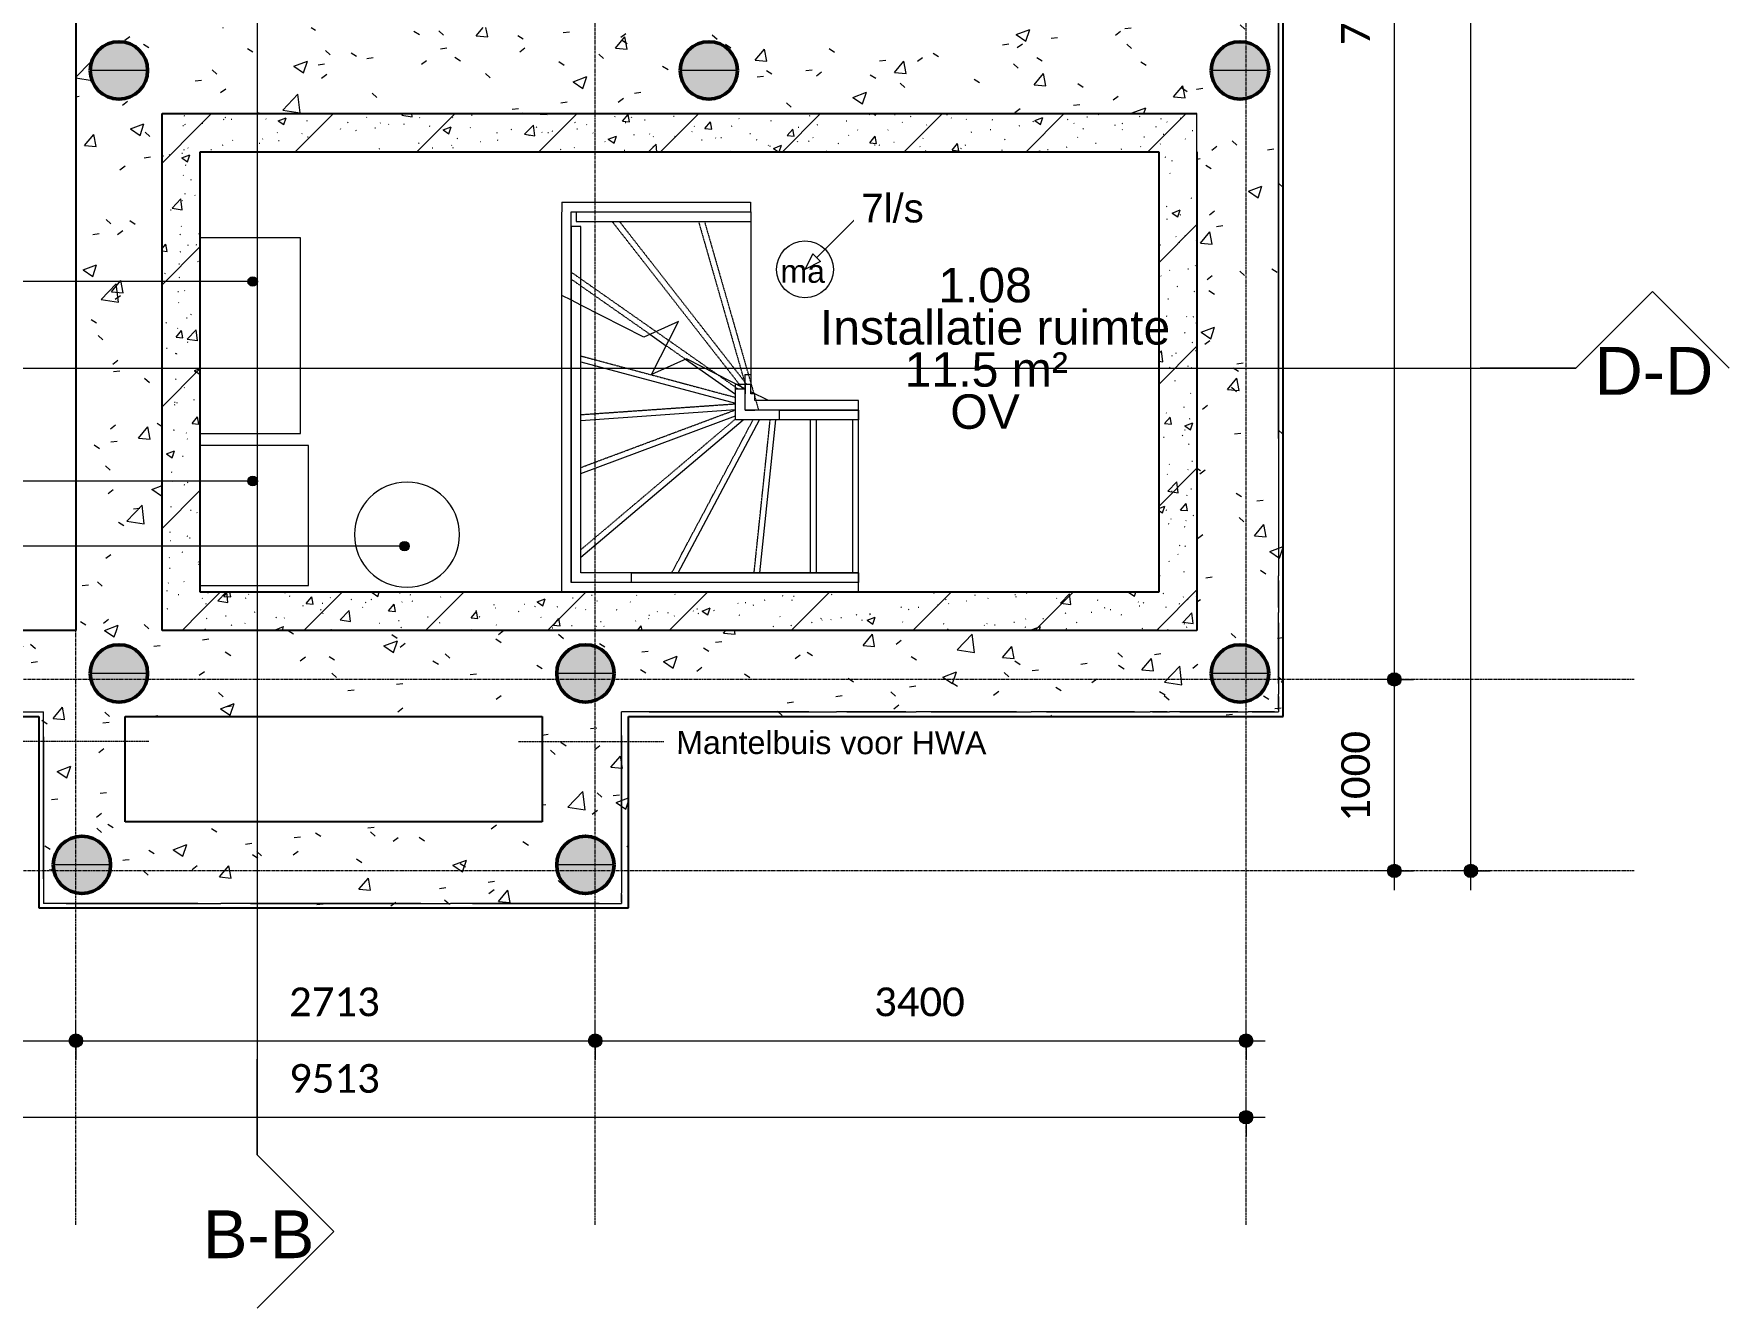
# Model space of a CAD drawing. Header units: millimetres. Extents: x -8546 to 211781, y -3000 to 31870.
# Drawn here: x 60714 to 69570, y -1424 to 5233 of the extents above; entities that cross this region are included whole.
import ezdxf

# ---------------------------------------------------------------- set-up
doc = ezdxf.new("R2010")
doc.units = ezdxf.units.MM
for name, pattern in [('dash-dash', [6, 3, -1, 1, -1]), ('grid', [24, 15, -3, 3, -3]), ('Overhead', [3.96875, 2.38125, -1.5875])]:
    doc.linetypes.add(name, pattern=pattern)
for name, color, linetype, lineweight in [('A-ANNO-DIMS', 211, 'Continuous', 9), ('A-ANNO-DIMS-100', 211, 'Continuous', 9), ('A-ANNO-NOTE', 131, 'Continuous', 9), ('A-AREA-IDEN', 2, 'Continuous', 9), ('A-DETL', 90, 'Continuous', 9), ('A-FLOR-HRAL', 11, 'Continuous', 9), ('A-GENM', 13, 'Continuous', 9), ('A-GENM-IDEN', 13, 'Continuous', 9), ('A-WALL', 113, 'Continuous', 9), ('A-WALL-PATT', 111, 'Continuous', 25), ('C-TOPO', 7, 'Continuous', 9), ('G-ANNO-SYMB', 111, 'Continuous', 9), ('G-ANNO-TEXT', 231, 'Continuous', 9), ('S-FNDN', 32, 'Continuous', 9), ('S-GRID', 1, 'Continuous', 9), ('S-STRS', 31, 'Continuous', 9), ('S-STRS-MBND', 31, 'Overhead', 9)]:
    doc.layers.add(name, color=color, linetype=linetype, lineweight=lineweight)
doc.styles.add('Arial', font='arial.ttf', dxfattribs={"height": 250})
doc.styles.add('Arial_2', font='arial.ttf', dxfattribs={"height": 180})
doc.styles.add('Arial_3', font='arial.ttf', dxfattribs={"height": 120})
doc.styles.add('Arial_4', font='arial.ttf', dxfattribs={"height": 150})
doc.styles.add('Arial_5', font='arial.ttf', dxfattribs={"height": 1.2})
doc.styles.add('Calibri', font='calibri.ttf', dxfattribs={"height": 150})
doc.dimstyles.new('00_BR_maatvoering_1_5mm', dxfattribs={"dimscale": 304.8, "dimtxt": 176.602264, "dimasz": 0.918635, "dimexe": 0.328084, "dimexo": 0.0625, "dimgap": 0.229659, "dimtad": 1, "dimdec": 0, "dimzin": 0, "dimdsep": 46, "dimtxsty": 'Calibri', "dimblk1": 'DOTSMALL', "dimblk2": 'DOTSMALL', "dimsah": 1, "dimcen": 0.09, "dimdle": 0.328084, "dimazin": 0, "dimtfac": 1, "dimtdec": 4, "dimtix": 1, "dimtmove": 0, "dimatfit": 3, "dimfxl": 0.328084, "dimfxlon": 1, "dimtvp": 1, "dimtfill": 1, "dimtolj": 1, "dimtzin": 0, "dimarcsym": 2})
pattern_1 = [(50, (62553.3, 0), (728.737, -63.756), [76.2, -838.2]), (355, (62553.3, 0), (-140.97, 764.228), [60.96, -670.56]), (100.451, (62614, -5.3), (587.77, 700.467), [64.76, -712.36]), (46.184, (62553.3, 203.2), (1084.316, -168.17), [114.3, -1257.3]), (96.636, (62643.7, 189.2), (949.61, 989.71), [97.14, -1068.54]), (351.184, (62553.3, 203.2), (949.62, 989.7), [91.44, -1005.84]), (21, (62654.9, 152.4), (606.458, -409.06), [76.2, -838.2]), (326, (62654.9, 152.4), (247.21, 736.753), [60.96, -670.56]), (71.451, (62705.4, 118.3), (853.67, 327.685), [64.76, -712.36]), (37.5, (62553.3, 0), (12.3547, 338.22), [33.528, -628.904, 33.528, -647.192, -673.1]), (37.5, (62553.3, 0), (12.3547, 338.22), [-1343.152, 33.528, -639.572]), (7.5, (62553.3, 0), (267.279, 400.722), [33.528, -354.584, 33.528, -613.664, -256.54]), (7.5, (62553.3, 0), (267.279, 400.722), [-1035.304, 33.528, -223.012]), (327.5, (62326.73, 0), (542.3633, -22.9153), [33.528, -220.472, 33.528, -758.952, -1051.56]), (327.5, (62326.73, 0), (542.3633, -22.9153), [-1046.48, 33.528, -1018.032]), (317.5, (62225.13, 0), (592.517, 101.707), [33.528, -296.672, 33.528, -492.76, -746.76]), (317.5, (62225.13, 0), (592.517, 101.707), [-856.488, 33.528, -713.232])]
pattern_2 = [(45, (62553.3, 0), (-318.198, 318.198), []), (50, (62553.3, 0), (430.356, -37.652), [45, -495]), (355, (62553.3, 0), (-83.25, 451.315), [36, -396]), (100.451, (62589.16, -3.14), (347.109, 413.66), [38.244, -420.685]), (46.184, (62553.3, 120), (640.344, -99.314), [67.5, -742.5]), (96.636, (62606.66, 111.7), (560.793, 584.475), [57.366, -631.03]), (351.184, (62553.3, 120), (560.8, 584.47), [54, -594]), (21, (62613.3, 90), (358.144, -241.572), [45, -495]), (326, (62613.3, 90), (145.99, 435.09), [36, -396]), (71.451, (62643.14, 69.87), (504.135, 193.515), [38.244, -420.685]), (37.5, (62553.29, 0), (4.864, 133.1575), [3.353, -257.447, 3.353, -264.647, -265]), (37.5, (62553.29, 0), (4.864, 133.1575), [-528.8, 3.353, -261.647]), (7.5, (62553.3, 0), (105.2278, 157.7647), [3.353, -149.447, 3.353, -251.447, -101]), (7.5, (62553.3, 0), (105.2278, 157.7647), [-407.6, 3.353, -97.647]), (327.5, (62464.09, 8e-14), (213.529, -9.022), [3.353, -96.647, 3.353, -308.647, -414]), (327.5, (62464.09, 8e-14), (213.529, -9.022), [-412, 3.353, -410.647]), (317.5, (62424.1, 1e-13), (233.2745, 40.042), [3.353, -126.647, 3.353, -203.847, -294]), (317.5, (62424.1, 1e-13), (233.2745, 40.042), [-337.2, 3.353, -290.647])]
pattern_3 = [(45, (62553.3, 0), (-318.198, 318.198), []), (50, (62553.3, 0), (430.356, -37.652), [45, -495]), (355, (62553.3, 0), (-83.25, 451.315), [36, -396]), (100.451, (62589.16, -3.14), (347.109, 413.66), [38.244, -420.685]), (46.184, (62553.3, 120), (640.344, -99.314), [67.5, -742.5]), (96.636, (62606.66, 111.7), (560.793, 584.475), [57.366, -631.03]), (351.184, (62553.3, 120), (560.8, 584.47), [54, -594]), (21, (62613.3, 90), (358.144, -241.572), [45, -495]), (326, (62613.3, 90), (145.99, 435.09), [36, -396]), (71.451, (62643.14, 69.87), (504.135, 193.515), [38.244, -420.685]), (37.5, (62553.29, 0), (4.864, 133.1575), [3.353, -257.447, 3.353, -264.647, -265]), (37.5, (62553.29, 0), (4.864, 133.1575), [-528.8, 3.353, -261.647]), (7.5, (62553.3, 0), (105.2278, 157.7647), [3.353, -149.447, 3.353, -251.447, -101]), (7.5, (62553.3, 0), (105.2278, 157.7647), [-407.6, 3.353, -97.647]), (327.5, (62464.09, 7e-14), (213.529, -9.022), [3.353, -96.647, 3.353, -308.647, -414]), (327.5, (62464.09, 7e-14), (213.529, -9.022), [-412, 3.353, -410.647]), (317.5, (62424.1, 1e-13), (233.2745, 40.042), [3.353, -126.647, 3.353, -203.847, -294]), (317.5, (62424.1, 1e-13), (233.2745, 40.042), [-337.2, 3.353, -290.647])]

# ---------------------------------------------------------------- blocks, each defined once
blk = doc.blocks.new('Top Rail Type - Top Rail_Internal_-2589573-Funderding plan')
at = {"layer": 'A-FLOR-HRAL'}
for p, q in [((2055.9, 3216.5), (2055.9, 3266.5)), ((2055.9, 3266.5), (2468.8, 3266.5)), ((2468.8, 3216.5), (2055.9, 3216.5)), ((2468.8, 3266.5), (2468.8, 3216.5))]:
    blk.add_line(p, q, dxfattribs=at)
blk = doc.blocks.new('Top Rail Type - Top Rail_Internal_-V23-Funderding plan')
at = {"layer": 'A-FLOR-HRAL', "linetype": 'Overhead'}
for p, q in [((1826.4, 3402.3), (1876.4, 3402.3)), ((1826.4, 3379), (1826.4, 3402.3)), ((1826.4, 3379), (1876.4, 3379)), ((1875.9, 3453.7), (1875.9, 3403.7)), ((1875.9, 3453.7), (1906.8, 3453.7)), ((1875.9, 3403.7), (1906.8, 3403.7)), ((1876.4, 3379), (1876.4, 3402.3)), ((1906.8, 3453.7), (1906.8, 3403.7))]:
    blk.add_line(p, q, dxfattribs=at)
at = {"layer": 'A-FLOR-HRAL'}
for p, q in [((1826.4, 3379), (1876.4, 3379)), ((1826.4, 3341.5), (1826.4, 3379)), ((1876.4, 3341.5), (1876.4, 3379)), ((1826.4, 3216.5), (1826.4, 3341.5)), ((1876.4, 3266.5), (1876.4, 3341.5)), ((1951.4, 3216.5), (1826.4, 3216.5)), ((1951.4, 3266.5), (1876.4, 3266.5)), ((2468.8, 3266.5), (1951.4, 3266.5)), ((2468.8, 3216.5), (1951.4, 3216.5)), ((2468.8, 3216.5), (2468.8, 3266.5))]:
    blk.add_line(p, q, dxfattribs=at)
blk = doc.blocks.new('Top Rail Type - Top Rail_Internal_-2589589-Funderding plan')
at = {"layer": 'A-FLOR-HRAL'}
for p, q in [((1282.9, 2367.3), (1282.9, 2417.3)), ((1282.9, 2417.3), (2468.8, 2417.3)), ((2468.8, 2417.3), (2468.8, 2367.3)), ((2468.8, 2367.3), (1282.9, 2367.3))]:
    blk.add_line(p, q, dxfattribs=at)
blk = doc.blocks.new('Top Rail Type - Top Rail_Internal_-V24-Funderding plan')
at = {"layer": 'A-FLOR-HRAL'}
for p, q in [((994.2, 4302.9), (994.2, 4252.9)), ((994.2, 4302.9), (1044.4, 4302.9)), ((994.2, 4252.9), (1044.4, 4252.9)), ((1044.4, 4302.9), (1906.8, 4302.9)), ((1044.4, 4252.9), (1906.8, 4252.9)), ((1906.8, 4302.9), (1906.8, 4252.9)), ((1019.2, 3815.7), (969.2, 3841.2)), ((969.2, 2530.8), (969.2, 3841.2)), ((1019.2, 2530.8), (1019.2, 3815.7)), ((969.2, 2367.3), (969.2, 2530.8)), ((1019.2, 2417.3), (1019.2, 2530.8)), ((1113.9, 2417.3), (1019.2, 2417.3)), ((2468.8, 2417.3), (1113.9, 2417.3)), ((2468.8, 2367.3), (2468.8, 2417.3)), ((1113.9, 2367.3), (969.2, 2367.3)), ((2468.8, 2367.3), (1113.9, 2367.3))]:
    blk.add_line(p, q, dxfattribs=at)
at = {"layer": 'A-FLOR-HRAL', "linetype": 'Overhead'}
for p, q in [((969.2, 4228.8), (1019.2, 4228.8)), ((969.2, 3841.2), (969.2, 4228.8)), ((1019.2, 3815.7), (1019.2, 4228.8))]:
    blk.add_line(p, q, dxfattribs=at)
blk = doc.blocks.new('EA_Boilervat_SBB200WPclassic_183L - EA_Boilervat_SBB200WPclassic_183L-457578-Funderding plan')
at = {"layer": 'A-GENM'}
for start, end in [(360, 180), (180, 360)]:
    blk.add_arc((0, 0), 274.5, start, end, dxfattribs=at)
blk = doc.blocks.new('EA_WTWUNIT_brinkrenoventexcellent - EA_WTWUNIT_brinkrenoventexcellent-457574-Funderding plan')
at = {"layer": 'A-GENM'}
for p, q in [((-365, 282.5), (-365, -282.5)), ((365, -282.5), (365, 282.5)), ((-365, -282.5), (365, -282.5))]:
    blk.add_line(p, q, dxfattribs=at)
blk = doc.blocks.new('EA_Boiler_stiebel_eltron_WPL09ACSclassiscompactset - EA_Boiler_stiebel_eltron_WPL09ACSclassiscompactset-457576-Funderding plan')
at = {"layer": 'A-GENM'}
for p, q in [((511, 262), (-511, 262)), ((-511, 262), (-511, -262)), ((511, -262), (511, 262))]:
    blk.add_line(p, q, dxfattribs=at)
blk = doc.blocks.new('17_EB_SFO_TLB_funderingspaal rond_gen_ISR - funderinspaal_rond_gen_d 300-2901158-Funderding plan')
at = {"layer": 'S-FNDN'}
blk.add_hatch(color=256, dxfattribs=at).paths.add_polyline_path([(21.3, -148.5), (62.3, -136.4), (98.2, -113.4), (126.2, -81.1), (143.9, -42.3), (150, 0), (143.9, 42.3), (126.2, 81.1), (98.2, 113.4), (62.3, 136.4), (21.3, 148.5), (-21.3, 148.5), (-62.3, 136.4), (-98.2, 113.4), (-126.2, 81.1), (-143.9, 42.3), (-150, 0), (-143.9, -42.3), (-126.2, -81.1), (-98.2, -113.4), (-62.3, -136.4), (-21.3, -148.5)])
blk.add_line((150, 0), (-150, 0), dxfattribs=at)
at = {"layer": 'S-FNDN', "lineweight": 50}
for start, end in [(360, 180), (180, 360)]:
    blk.add_arc((0, 0), 150, start, end, dxfattribs=at)
blk = doc.blocks.new('Section - gesloten pijl _ viewname _ sheetnumber-464714-Funderding plan')
at = {"layer": 'G-ANNO-SYMB'}
for p, q in [((-4, 4), (-8, 0)), ((0, 0), (-4, 4)), ((0, 0), (5, 0))]:
    blk.add_line(p, q, dxfattribs=at)
blk = doc.blocks.new('DIMBLOCK32-Funderding plan')
at = {"layer": 'A-ANNO-DIMS-100'}
h = blk.add_hatch(color=256, dxfattribs=at)
edge = h.paths.add_edge_path()
edge.add_arc((57534.1, -26.7), 35, 0, 360)
h = blk.add_hatch(color=256, dxfattribs=at)
edge = h.paths.add_edge_path()
edge.add_arc((60934, -26.7), 35, 0, 360)
for p, q in [((57534.1, -26.7), (57534.1, 73.3)), ((60934, -26.7), (60934, 73.3)), ((57434.1, -26.7), (60934, -26.7)), ((57534.1, -26.7), (57534.1, -126.7)), ((60934, -26.7), (60934, -126.7))]:
    blk.add_line(p, q, dxfattribs=at)
for centre in [(57534.1, -26.7), (60934, -26.7)]:
    blk.add_circle(centre, 35, dxfattribs=at)
at = {"layer": 'A-ANNO-DIMS-100', "color": 0, "insert": (58990.9, 251.2), "char_height": 150, "width": 583.656, "attachment_point": 1, "line_spacing_factor": 1.158048, "style": 'Calibri', "bg_fill": 3, "box_fill_scale": 1.25, "bg_fill_color": 256, "bg_fill_true_color": 13158600, "bg_fill_transparency": 0}
blk.add_mtext('3400', dxfattribs=at)
blk = doc.blocks.new('_DotSmall')
at = {"color": 0, "linetype": 'ByBlock', "const_width": 0.5}
blk.add_lwpolyline([(-0.0625, 0, 1), (0.0625, 0, 1)], format="xyb", close=True, dxfattribs=at)
blk = doc.blocks.new('DIMBLOCK33-Funderding plan')
at = {"layer": 'A-ANNO-DIMS-100'}
h = blk.add_hatch(color=256, dxfattribs=at)
edge = h.paths.add_edge_path()
edge.add_arc((60934, -26.7), 35, 0, 360)
h = blk.add_hatch(color=256, dxfattribs=at)
edge = h.paths.add_edge_path()
edge.add_arc((63647, -26.7), 35, 0, 360)
for p, q in [((60934, -26.7), (60934, 73.3)), ((63647, -26.7), (63647, 73.3)), ((60934, -26.7), (63647, -26.7)), ((60934, -26.7), (60934, -126.7)), ((63647, -26.7), (63647, -126.7))]:
    blk.add_line(p, q, dxfattribs=at)
for centre in [(60934, -26.7), (63647, -26.7)]:
    blk.add_circle(centre, 35, dxfattribs=at)
at = {"layer": 'A-ANNO-DIMS-100', "color": 0, "insert": (62047.3, 251.2), "char_height": 150, "width": 583.656, "attachment_point": 1, "line_spacing_factor": 1.158048, "style": 'Calibri', "bg_fill": 3, "box_fill_scale": 1.25, "bg_fill_color": 256, "bg_fill_true_color": 13158600, "bg_fill_transparency": 0}
blk.add_mtext('2713', dxfattribs=at)
blk = doc.blocks.new('DIMBLOCK34-Funderding plan')
at = {"layer": 'A-ANNO-DIMS-100'}
h = blk.add_hatch(color=256, dxfattribs=at)
edge = h.paths.add_edge_path()
edge.add_arc((63647, -26.7), 35, 0, 360)
h = blk.add_hatch(color=256, dxfattribs=at)
edge = h.paths.add_edge_path()
edge.add_arc((67047, -26.7), 35, 0, 360)
for p, q in [((63647, -26.7), (63647, 73.3)), ((67047, -26.7), (67047, 73.3)), ((63647, -26.7), (67147, -26.7)), ((63647, -26.7), (63647, -126.7)), ((67047, -26.7), (67047, -126.7))]:
    blk.add_line(p, q, dxfattribs=at)
for centre in [(63647, -26.7), (67047, -26.7)]:
    blk.add_circle(centre, 35, dxfattribs=at)
at = {"layer": 'A-ANNO-DIMS-100', "color": 0, "insert": (65103.8, 251.2), "char_height": 150, "width": 583.656, "attachment_point": 1, "line_spacing_factor": 1.158048, "style": 'Calibri', "bg_fill": 3, "box_fill_scale": 1.25, "bg_fill_color": 256, "bg_fill_true_color": 13158600, "bg_fill_transparency": 0}
blk.add_mtext('3400', dxfattribs=at)
blk = doc.blocks.new('DIMBLOCK35-Funderding plan')
at = {"layer": 'A-ANNO-DIMS-100'}
h = blk.add_hatch(color=256, dxfattribs=at)
edge = h.paths.add_edge_path()
edge.add_arc((57534.1, -426.7), 35, 0, 360)
h = blk.add_hatch(color=256, dxfattribs=at)
edge = h.paths.add_edge_path()
edge.add_arc((67047, -426.7), 35, 0, 360)
for p, q in [((57534.1, -426.7), (57534.1, -326.7)), ((67047, -426.7), (67047, -326.7)), ((57434.1, -426.7), (67147, -426.7)), ((57534.1, -426.7), (57534.1, -526.7)), ((67047, -426.7), (67047, -526.7))]:
    blk.add_line(p, q, dxfattribs=at)
for centre in [(57534.1, -426.7), (67047, -426.7)]:
    blk.add_circle(centre, 35, dxfattribs=at)
at = {"layer": 'A-ANNO-DIMS-100', "color": 0, "insert": (62047.4, -148.8), "char_height": 150, "width": 583.656, "attachment_point": 1, "line_spacing_factor": 1.158048, "style": 'Calibri', "bg_fill": 3, "box_fill_scale": 1.25, "bg_fill_color": 256, "bg_fill_true_color": 13158600, "bg_fill_transparency": 0}
blk.add_mtext('9513', dxfattribs=at)
blk = doc.blocks.new('DIMBLOCK36-Funderding plan')
at = {"layer": 'A-ANNO-DIMS-100'}
h = blk.add_hatch(color=256, dxfattribs=at)
edge = h.paths.add_edge_path()
edge.add_arc((67821.7, 1860.4), 35, 0, 360)
h = blk.add_hatch(color=256, dxfattribs=at)
edge = h.paths.add_edge_path()
edge.add_arc((67821.7, 860.4), 35, 0, 360)
for p, q in [((67821.7, 1860.4), (67721.7, 1860.4)), ((67821.7, 760.4), (67821.7, 1860.4)), ((67821.7, 1860.4), (67921.7, 1860.4)), ((67821.7, 860.4), (67721.7, 860.4)), ((67821.7, 860.4), (67921.7, 860.4))]:
    blk.add_line(p, q, dxfattribs=at)
for centre in [(67821.7, 1860.4), (67821.7, 860.4)]:
    blk.add_circle(centre, 35, dxfattribs=at)
at = {"layer": 'A-ANNO-DIMS-100', "color": 0, "insert": (67543.8, 1117.2), "char_height": 150, "width": 583.656, "attachment_point": 1, "rotation": 90, "line_spacing_factor": 1.158048, "style": 'Calibri', "bg_fill": 3, "box_fill_scale": 1.25, "bg_fill_color": 256, "bg_fill_true_color": 13158600, "bg_fill_transparency": 0}
blk.add_mtext('1000', dxfattribs=at)
blk = doc.blocks.new('DIMBLOCK37-Funderding plan')
at = {"layer": 'A-ANNO-DIMS-100'}
h = blk.add_hatch(color=256, dxfattribs=at)
edge = h.paths.add_edge_path()
edge.add_arc((67821.7, 8973.5), 35, 0, 360)
h = blk.add_hatch(color=256, dxfattribs=at)
edge = h.paths.add_edge_path()
edge.add_arc((67821.7, 1860.4), 35, 0, 360)
for p, q in [((67821.7, 8973.5), (67721.7, 8973.5)), ((67821.7, 1860.4), (67821.7, 8973.5)), ((67821.7, 8973.5), (67921.7, 8973.5)), ((67821.7, 1860.4), (67721.7, 1860.4)), ((67821.7, 1860.4), (67921.7, 1860.4))]:
    blk.add_line(p, q, dxfattribs=at)
for centre in [(67821.7, 8973.5), (67821.7, 1860.4)]:
    blk.add_circle(centre, 35, dxfattribs=at)
at = {"layer": 'A-ANNO-DIMS-100', "color": 0, "insert": (67543.8, 5173.7), "char_height": 150, "width": 583.656, "attachment_point": 1, "rotation": 90, "line_spacing_factor": 1.158048, "style": 'Calibri', "bg_fill": 3, "box_fill_scale": 1.25, "bg_fill_color": 256, "bg_fill_true_color": 13158600, "bg_fill_transparency": 0}
blk.add_mtext('7113', dxfattribs=at)
blk = doc.blocks.new('DIMBLOCK39-Funderding plan')
at = {"layer": 'A-ANNO-DIMS-100'}
h = blk.add_hatch(color=256, dxfattribs=at)
edge = h.paths.add_edge_path()
edge.add_arc((68221.7, 11075.3), 35, 0, 360)
h = blk.add_hatch(color=256, dxfattribs=at)
edge = h.paths.add_edge_path()
edge.add_arc((68221.7, 860.4), 35, 0, 360)
for p, q in [((68221.7, 760.4), (68221.7, 11175.3)), ((68221.7, 11075.3), (68121.7, 11075.3)), ((68221.7, 11075.3), (68321.7, 11075.3)), ((68221.7, 860.4), (68121.7, 860.4)), ((68221.7, 860.4), (68321.7, 860.4))]:
    blk.add_line(p, q, dxfattribs=at)
for centre in [(68221.7, 11075.3), (68221.7, 860.4)]:
    blk.add_circle(centre, 35, dxfattribs=at)
at = {"layer": 'A-ANNO-DIMS-100', "color": 0, "insert": (67943.8, 5663.8), "char_height": 150, "width": 729.57, "attachment_point": 1, "rotation": 90, "line_spacing_factor": 1.158048, "style": 'Calibri', "bg_fill": 3, "box_fill_scale": 1.25, "bg_fill_color": 256, "bg_fill_true_color": 13158600, "bg_fill_transparency": 0}
blk.add_mtext('10215', dxfattribs=at)
blk = doc.blocks.new('61_EA_VENT_AFZUIGING - LICHTPUNT-1509926-Funderding plan')
at = {"layer": 'A-ANNO-NOTE'}
for p, q in [((0.619, 0.62), (2.697, 2.698)), ((0.418, 0.821), (0, 0)), ((0.821, 0.418), (0, 0)), ((0.418, 0.821), (0.821, 0.418))]:
    blk.add_line(p, q, dxfattribs=at)
blk.add_circle((0, 0), 1.485, dxfattribs=at)
at = {"layer": 'A-ANNO-NOTE', "insert": (-1.281, 0.501), "char_height": 1.2, "width": 2.96624, "attachment_point": 1, "style": 'Arial_5'}
blk.add_mtext('ma', dxfattribs=at)

msp = doc.modelspace()

# ---------------------------------------------------------------- hatches: boundary and pattern name
at = {"layer": 'A-GENM-IDEN'}
h = msp.add_hatch(color=256, dxfattribs=at)
edge = h.paths.add_edge_path()
edge.add_arc((61857.7, 3939.4), 25, 0, 360)
h = msp.add_hatch(color=256, dxfattribs=at)
edge = h.paths.add_edge_path()
edge.add_arc((61857.7, 2896.9), 25, 0, 360)
h = msp.add_hatch(color=256, dxfattribs=at)
edge = h.paths.add_edge_path()
edge.add_arc((62650.6, 2556.9), 25, 0, 360)
at = {"layer": 'A-WALL-PATT', "lineweight": 9}
h = msp.add_hatch(dxfattribs=at)
h.set_pattern_fill('FP_128', color=256, style=0, pattern_type=2)
h.set_pattern_definition(pattern_1)
h.paths.add_polyline_path([(61383.8, 2116.9), (61383.8, 10816.9), (60933.8, 10816.9), (60933.8, 2116.9), (60958.6, 2116.9)])
h.paths.add_polyline_path([(61180.2, 4893.4), (61137.5, 4893.4), (61096.5, 4905.4), (61060.6, 4928.5), (61032.6, 4960.8), (61014.9, 4999.6), (61008.8, 5041.9), (61014.9, 5084.1), (61032.6, 5123), (61060.6, 5155.2), (61096.5, 5178.3), (61137.5, 5190.3), (61180.2, 5190.3), (61221.1, 5178.3), (61257.1, 5155.2), (61285, 5123), (61302.8, 5084.1), (61308.8, 5041.9), (61302.8, 4999.6), (61285, 4960.8), (61257.1, 4928.5), (61221.1, 4905.4)])
h.paths.add_polyline_path([(61180.2, 8793.4), (61137.5, 8793.4), (61096.5, 8805.4), (61060.6, 8828.5), (61032.6, 8860.8), (61014.9, 8899.6), (61008.8, 8941.9), (61014.9, 8984.1), (61032.6, 9023), (61060.6, 9055.2), (61096.5, 9078.3), (61137.5, 9090.3), (61180.2, 9090.3), (61221.1, 9078.3), (61257.1, 9055.2), (61285, 9023), (61302.8, 8984.1), (61308.8, 8941.9), (61302.8, 8899.6), (61285, 8860.8), (61257.1, 8828.5), (61221.1, 8805.4)])
h = msp.add_hatch(dxfattribs=at)
h.set_pattern_fill('FP_128', color=256, style=0, pattern_type=2)
h.set_pattern_definition(pattern_1)
h.paths.add_polyline_path([(67159.5, 1666.9), (67240.5, 1666.9), (67240.5, 8716.9), (66790.5, 8716.9), (66790.5, 1666.9), (67141.7, 1666.9)])
h.paths.add_polyline_path([(66994.2, 1743.4), (66953.2, 1755.4), (66917.3, 1778.5), (66889.3, 1810.8), (66871.6, 1849.6), (66865.5, 1891.9), (66871.6, 1934.1), (66889.3, 1973), (66917.3, 2005.2), (66953.2, 2028.3), (66994.2, 2040.3), (67036.9, 2040.3), (67077.8, 2028.3), (67113.8, 2005.2), (67141.7, 1973), (67159.5, 1934.1), (67165.5, 1891.9), (67159.5, 1849.6), (67141.7, 1810.8), (67113.8, 1778.5), (67077.8, 1755.4), (67036.9, 1743.4)])
h.paths.add_polyline_path([(67036.9, 4893.4), (66994.2, 4893.4), (66953.2, 4905.4), (66917.3, 4928.5), (66889.3, 4960.8), (66871.6, 4999.6), (66865.5, 5041.9), (66871.6, 5084.1), (66889.3, 5123), (66917.3, 5155.2), (66953.2, 5178.3), (66994.2, 5190.3), (67036.9, 5190.3), (67077.8, 5178.3), (67113.8, 5155.2), (67141.7, 5123), (67159.5, 5084.1), (67165.5, 5041.9), (67159.5, 4999.6), (67141.7, 4960.8), (67113.8, 4928.5), (67077.8, 4905.4)])
h = msp.add_hatch(dxfattribs=at)
h.set_pattern_fill('FP_128', color=256, style=0, pattern_type=2)
h.set_pattern_definition(pattern_1)
h.paths.add_polyline_path([(66790.5, 4816.9), (66790.5, 5266.9), (61383.8, 5266.9), (61383.8, 4816.9), (65138.5, 4816.9)])
h.paths.add_polyline_path([(64219.2, 4893.4), (64178.2, 4905.4), (64142.3, 4928.5), (64114.3, 4960.8), (64096.6, 4999.6), (64090.5, 5041.9), (64096.6, 5084.1), (64114.3, 5123), (64142.3, 5155.2), (64178.2, 5178.3), (64219.2, 5190.3), (64261.9, 5190.3), (64302.8, 5178.3), (64338.8, 5155.2), (64366.7, 5123), (64384.5, 5084.1), (64390.5, 5041.9), (64384.5, 4999.6), (64366.7, 4960.8), (64338.8, 4928.5), (64302.8, 4905.4), (64261.9, 4893.4)])
h = msp.add_hatch(dxfattribs=at)
h.set_pattern_fill('FP_129', color=256, angle=45, style=0, pattern_type=2)
h.set_pattern_definition(pattern_3)
h.paths.add_polyline_path([(61383.8, 2116.9), (61583.8, 2116.9), (61583.8, 4816.9), (61383.8, 4816.9), (61383.8, 2469.9)])
h = msp.add_hatch(dxfattribs=at)
h.set_pattern_fill('FP_129', color=256, angle=45, style=0, pattern_type=2)
h.set_pattern_definition(pattern_2)
h.paths.add_polyline_path([(66590.5, 4616.9), (66790.5, 4616.9), (66790.5, 4816.9), (61583.8, 4816.9), (61583.8, 4616.9), (65138.5, 4616.9)])
h = msp.add_hatch(dxfattribs=at)
h.set_pattern_fill('FP_129', color=256, angle=45, style=0, pattern_type=2)
h.set_pattern_definition(pattern_3)
h.paths.add_polyline_path([(66590.5, 2116.9), (66790.5, 2116.9), (66790.5, 4616.9), (66590.5, 4616.9), (66590.5, 2316.9)])
h = msp.add_hatch(dxfattribs=at)
h.set_pattern_fill('FP_129', color=256, angle=45, style=0, pattern_type=2)
h.set_pattern_definition(pattern_2)
h.paths.add_polyline_path([(66590.5, 2116.9), (66590.5, 2316.9), (61583.8, 2316.9), (61583.8, 2116.9), (65138.5, 2116.9)])
h = msp.add_hatch(dxfattribs=at)
h.set_pattern_fill('FP_128', color=256, style=0, pattern_type=2)
h.set_pattern_definition(pattern_1)
h.paths.add_polyline_path([(63048.5, 1666.9), (63370.5, 1666.9), (63370.5, 2116.9), (57790.5, 2116.9), (57790.5, 1666.9), (62003.5, 1666.9)])
h.paths.add_polyline_path([(61146.9, 1743.4), (61137.5, 1743.4), (61096.5, 1755.4), (61060.6, 1778.5), (61032.6, 1810.8), (61014.9, 1849.6), (61008.8, 1891.9), (61014.9, 1934.1), (61032.6, 1973), (61060.6, 2005.2), (61096.5, 2028.3), (61137.5, 2040.3), (61180.2, 2040.3), (61221.1, 2028.3), (61257.1, 2005.2), (61285, 1973), (61302.8, 1934.1), (61308.8, 1891.9), (61302.8, 1849.6), (61285, 1810.8), (61257.1, 1778.5), (61221.1, 1755.4), (61180.2, 1743.4)])
h = msp.add_hatch(dxfattribs=at)
h.set_pattern_fill('FP_128', color=256, style=0, pattern_type=2)
h.set_pattern_definition(pattern_1)
h.paths.add_polyline_path([(63739.5, 666.9), (63820.5, 666.9), (63820.5, 2116.9), (63370.5, 2116.9), (63370.5, 666.9), (63721.7, 666.9)])
h.paths.add_polyline_path([(63616.9, 743.4), (63574.2, 743.4), (63533.2, 755.4), (63497.3, 778.5), (63469.3, 810.8), (63451.6, 849.6), (63445.5, 891.9), (63451.6, 934.1), (63469.3, 973), (63497.3, 1005.2), (63533.2, 1028.3), (63574.2, 1040.3), (63616.9, 1040.3), (63657.8, 1028.3), (63693.8, 1005.2), (63721.7, 973), (63739.5, 934.1), (63745.5, 891.9), (63739.5, 849.6), (63721.7, 810.8), (63693.8, 778.5), (63657.8, 755.4)])
h.paths.add_polyline_path([(63616.9, 1743.4), (63574.2, 1743.4), (63533.2, 1755.4), (63497.3, 1778.5), (63469.3, 1810.8), (63451.6, 1849.6), (63445.5, 1891.9), (63451.6, 1934.1), (63469.3, 1973), (63497.3, 2005.2), (63533.2, 2028.3), (63574.2, 2040.3), (63616.9, 2040.3), (63657.8, 2028.3), (63693.8, 2005.2), (63721.7, 1973), (63739.5, 1934.1), (63745.5, 1891.9), (63739.5, 1849.6), (63721.7, 1810.8), (63693.8, 1778.5), (63657.8, 1755.4)])
h = msp.add_hatch(dxfattribs=at)
h.set_pattern_fill('FP_128', color=256, style=0, pattern_type=2)
h.set_pattern_definition(pattern_1)
h.paths.add_polyline_path([(66790.5, 1666.9), (66790.5, 2116.9), (63820.5, 2116.9), (63820.5, 1666.9), (65138.5, 1666.9)])
h = msp.add_hatch(dxfattribs=at)
h.set_pattern_fill('FP_128', color=256, style=0, pattern_type=2)
h.set_pattern_definition(pattern_1)
h.paths.add_polyline_path([(61115.5, 666.9), (61190.5, 666.9), (61190.5, 1666.9), (60740.5, 1666.9), (60740.5, 666.9), (61109.5, 666.9)])
h.paths.add_polyline_path([(60986.9, 743.4), (60944.2, 743.4), (60903.2, 755.4), (60867.3, 778.5), (60839.3, 810.8), (60821.6, 849.6), (60815.5, 891.9), (60821.6, 934.1), (60839.3, 973), (60867.3, 1005.2), (60903.2, 1028.3), (60944.2, 1040.3), (60986.9, 1040.3), (61027.8, 1028.3), (61063.8, 1005.2), (61091.7, 973), (61109.5, 934.1), (61115.5, 891.9), (61109.5, 849.6), (61091.7, 810.8), (61063.8, 778.5), (61027.8, 755.4)])
h = msp.add_hatch(dxfattribs=at)
h.set_pattern_fill('FP_128', color=256, style=0, pattern_type=2)
h.set_pattern_definition(pattern_1)
h.paths.add_polyline_path([(63370.5, 666.9), (63370.5, 1116.9), (61190.5, 1116.9), (61190.5, 666.9), (63048.5, 666.9)])

# ---------------------------------------------------------------- linework, layer by layer
at = {"layer": 'A-DETL', "linetype": 'dash-dash'}
for p, q in [((61315.5, 1536.9), (60555.5, 1536.9)), ((63245.5, 1536.9), (64005.5, 1536.9))]:
    msp.add_line(p, q, dxfattribs=at)
at = {"layer": 'A-GENM-IDEN'}
for p, q in [((61857.7, 3939.4), (59745.3, 3939.4)), ((61857.7, 2896.9), (59745.8, 2896.9)), ((62650.6, 2556.9), (59745.8, 2556.9))]:
    msp.add_line(p, q, dxfattribs=at)
for centre in [(61857.7, 3939.4), (61857.7, 2896.9), (62650.6, 2556.9)]:
    msp.add_circle(centre, 25, dxfattribs=at)
at = {"layer": 'A-WALL'}
for p, q in [((66790.5, 4616.9), (66790.5, 4816.9)), ((66590.5, 2116.9), (66790.5, 2116.9))]:
    msp.add_line(p, q, dxfattribs=at)
at = {"layer": 'A-WALL', "lineweight": 25}
for p, q in [((61583.8, 4616.9), (66590.5, 4616.9)), ((61583.8, 2316.9), (61583.8, 4616.9)), ((66590.5, 4616.9), (66590.5, 2316.9)), ((66590.5, 2316.9), (61583.8, 2316.9))]:
    msp.add_line(p, q, dxfattribs=at)
at = {"layer": 'C-TOPO'}
for p, q in [((67217, 3119.8), (67217, 7956.1)), ((67217, 7238.3), (67217, 2401.9)), ((67217, 3119.8), (67217, 2401.9)), ((67217, 2377.2), (67217, 2401.9)), ((67217, 2235.6), (67217, 2401.9)), ((67217, 2377.2), (67217, 2210.9)), ((67217, 2235.6), (67217, 2210.9)), ((67217, 2155.7), (67217, 2210.9)), ((67217, 1839.3), (67217, 2210.9)), ((67217, 2155.7), (67217, 1784.1)), ((61416.3, 2116.9), (61383.8, 2116.9)), ((61602.4, 2116.9), (61383.8, 2116.9)), ((61383.8, 2116.9), (61576.1, 2116.9)), ((61383.8, 2116.9), (61576.1, 2116.9)), ((61416.3, 2116.9), (61634.8, 2116.9)), ((61634.8, 2116.9), (61576.1, 2116.9)), ((61634.8, 2116.9), (61576.1, 2116.9)), ((61602.4, 2116.9), (61634.8, 2116.9)), ((61652.2, 2116.9), (61634.8, 2116.9)), ((61751.7, 2116.9), (61634.8, 2116.9)), ((61634.8, 2116.9), (61737.7, 2116.9)), ((61634.8, 2116.9), (61737.7, 2116.9)), ((61652.2, 2116.9), (61769.1, 2116.9)), ((61769.1, 2116.9), (61737.7, 2116.9)), ((61769.1, 2116.9), (61737.7, 2116.9)), ((61751.7, 2116.9), (61769.1, 2116.9)), ((61897.9, 2116.9), (61769.1, 2116.9)), ((62636.5, 2116.9), (61769.1, 2116.9)), ((61769.1, 2116.9), (62532.1, 2116.9)), ((61769.1, 2116.9), (62532.1, 2116.9)), ((61897.9, 2116.9), (62765.3, 2116.9)), ((62765.3, 2116.9), (62532.1, 2116.9)), ((62765.3, 2116.9), (62532.1, 2116.9)), ((62636.5, 2116.9), (62765.3, 2116.9)), ((63021.6, 2116.9), (62765.3, 2116.9)), ((64492.3, 2116.9), (62765.3, 2116.9)), ((62765.3, 2116.9), (64284.5, 2116.9)), ((62765.3, 2116.9), (64284.5, 2116.9)), ((63021.6, 2116.9), (64748.7, 2116.9)), ((64748.7, 2116.9), (64284.5, 2116.9)), ((64748.7, 2116.9), (64284.5, 2116.9)), ((64492.3, 2116.9), (64748.7, 2116.9)), ((64829.2, 2116.9), (64748.7, 2116.9)), ((65291.4, 2116.9), (64748.7, 2116.9)), ((64748.7, 2116.9), (65226.1, 2116.9)), ((64748.7, 2116.9), (65226.1, 2116.9)), ((64829.2, 2116.9), (65372, 2116.9)), ((65372, 2116.9), (65226.1, 2116.9)), ((65372, 2116.9), (65226.1, 2116.9)), ((65291.4, 2116.9), (65372, 2116.9)), ((65445.1, 2116.9), (65372, 2116.9)), ((65864.9, 2116.9), (65372, 2116.9)), ((65372, 2116.9), (65805.6, 2116.9)), ((65372, 2116.9), (65805.6, 2116.9)), ((65445.1, 2116.9), (65938, 2116.9)), ((65938, 2116.9), (65805.6, 2116.9)), ((65938, 2116.9), (65805.6, 2116.9)), ((65864.9, 2116.9), (65938, 2116.9)), ((66048.2, 2116.9), (65938, 2116.9)), ((66680.3, 2116.9), (65938, 2116.9)), ((65938, 2116.9), (66591, 2116.9)), ((65938, 2116.9), (66591, 2116.9)), ((66048.2, 2116.9), (66790.5, 2116.9)), ((66790.5, 2116.9), (66591, 2116.9)), ((66790.5, 2116.9), (66591, 2116.9)), ((66680.3, 2116.9), (66790.5, 2116.9)), ((67217, 1839.3), (67217, 1784.1)), ((67217, 1772), (67217, 1784.1)), ((67217, 1702.5), (67217, 1784.1)), ((67217, 1772), (67217, 1690.4)), ((57812.2, 1690.4), (60764, 1690.4)), ((60325.9, 1690.4), (60764, 1690.4)), ((60764, 819.6), (60764, 1690.4)), ((60764, 1561.1), (60764, 1690.4)), ((63783.5, 1568), (63783.5, 1690.4)), ((64762.2, 1690.4), (63783.5, 1690.4)), ((63928.8, 1690.4), (63783.5, 1690.4)), ((63783.5, 866.1), (63783.5, 1690.4)), ((63928.8, 1690.4), (64907.5, 1690.4)), ((64762.2, 1690.4), (64907.5, 1690.4)), ((65270.3, 1690.4), (64907.5, 1690.4)), ((64961.3, 1690.4), (64907.5, 1690.4)), ((64961.3, 1690.4), (65324.2, 1690.4)), ((65270.3, 1690.4), (65324.2, 1690.4)), ((65847.2, 1690.4), (65324.2, 1690.4)), ((65401.8, 1690.4), (65324.2, 1690.4)), ((65401.8, 1690.4), (65924.9, 1690.4)), ((65847.2, 1690.4), (65924.9, 1690.4)), ((66465, 1690.4), (65924.9, 1690.4)), ((66005.1, 1690.4), (65924.9, 1690.4)), ((66005.1, 1690.4), (66545.2, 1690.4)), ((66465, 1690.4), (66545.2, 1690.4)), ((66634.1, 1690.4), (66545.2, 1690.4)), ((66558.4, 1690.4), (66545.2, 1690.4)), ((66558.4, 1690.4), (66647.3, 1690.4)), ((66634.1, 1690.4), (66647.3, 1690.4)), ((67004.7, 1690.4), (66647.3, 1690.4)), ((66700.4, 1690.4), (66647.3, 1690.4)), ((66700.4, 1690.4), (67057.7, 1690.4)), ((67004.7, 1690.4), (67057.7, 1690.4)), ((67196.4, 1690.4), (67057.7, 1690.4)), ((67078.3, 1690.4), (67057.7, 1690.4)), ((67078.3, 1690.4), (67217, 1690.4)), ((67196.4, 1690.4), (67217, 1690.4)), ((67217, 1702.5), (67217, 1690.4)), ((60764, 1561.1), (60764, 690.4)), ((63783.5, 1568), (63783.5, 743.7)), ((60764, 819.6), (60764, 690.4)), ((63783.5, 866.1), (63783.5, 743.7)), ((63783.5, 736.8), (63783.5, 743.7)), ((63783.5, 697.3), (63783.5, 743.7)), ((63783.5, 736.8), (63783.5, 690.4)), ((61570.8, 690.4), (60764, 690.4)), ((60883.8, 690.4), (60764, 690.4)), ((60883.8, 690.4), (61690.5, 690.4)), ((61570.8, 690.4), (61690.5, 690.4)), ((62735.4, 690.4), (61690.5, 690.4)), ((61845.6, 690.4), (61690.5, 690.4)), ((61845.6, 690.4), (62890.5, 690.4)), ((62735.4, 690.4), (62890.5, 690.4)), ((63668.1, 690.4), (62890.5, 690.4)), ((63006, 690.4), (62890.5, 690.4)), ((63006, 690.4), (63783.5, 690.4)), ((63668.1, 690.4), (63783.5, 690.4)), ((63783.5, 697.3), (63783.5, 690.4))]:
    msp.add_line(p, q, dxfattribs=at)
at = {"layer": 'G-ANNO-SYMB'}
for p, q in [((61880.5, 13499), (61880.5, -623.6)), ((55544.6, 3486.7), (68770.4, 3486.7))]:
    msp.add_line(p, q, dxfattribs=at)
at = {"layer": 'S-FNDN', "lineweight": 25}
for p, q in [((60933.8, 10816.9), (60933.8, 2116.9)), ((67240.5, 1666.9), (67240.5, 9166.9)), ((61383.8, 2116.9), (61383.8, 4816.9)), ((61383.8, 4816.9), (66790.5, 4816.9)), ((66790.5, 4616.9), (66790.5, 2116.9)), ((60933.8, 2116.9), (57790.5, 2116.9)), ((66590.5, 2116.9), (61383.8, 2116.9)), ((57340.5, 1666.9), (60740.5, 1666.9)), ((60740.5, 1666.9), (60740.5, 666.9)), ((61190.5, 1116.9), (61190.5, 1666.9)), ((61190.5, 1666.9), (63370.5, 1666.9)), ((63370.5, 1666.9), (63370.5, 1116.9)), ((63820.5, 1666.9), (67240.5, 1666.9)), ((63820.5, 666.9), (63820.5, 1666.9)), ((63370.5, 1116.9), (61190.5, 1116.9)), ((60740.5, 666.9), (63820.5, 666.9))]:
    msp.add_line(p, q, dxfattribs=at)
at = {"layer": 'S-GRID', "linetype": 'grid'}
for p, q in [((60934, -988.7), (60934, 13256.3)), ((63647, -988.7), (63647, 13256.3)), ((67047, -988.7), (67047, 13256.3)), ((69074.9, 1860.4), (55536.7, 1860.4)), ((69074.9, 860.4), (55536.7, 860.4))]:
    msp.add_line(p, q, dxfattribs=at)
at = {"layer": 'S-STRS'}
for p, q in [((63472.1, 2316.9), (63472.1, 3866.9)), ((63522.1, 3532.9), (63522.1, 3841.4)), ((63933, 3663.4), (64018, 3603.9)), ((63522.1, 3210.3), (63522.1, 3532.9)), ((63572.5, 3519.4), (64379.7, 3303.1)), ((64118.9, 3533.2), (64379.7, 3350.6)), ((64410, 3389), (64417.9, 3379)), ((64430.1, 3378.8), (64430.1, 3353.3)), ((64430.1, 3315.3), (64430.1, 3353.3)), ((64430.1, 3289.6), (64430.1, 3315.3)), ((64430.1, 3273.8), (64430.1, 3289.6)), ((64460.1, 3353.3), (64460.1, 3363.5)), ((64480.1, 3353.3), (64460.1, 3353.3)), ((64480.1, 3316.9), (64480.1, 3353.3)), ((65022.1, 3316.9), (64480.1, 3316.9)), ((65022.1, 3266.9), (65022.1, 3316.9)), ((63522.1, 2917.2), (63522.1, 3210.3)), ((63572.5, 3213.8), (64379.7, 3270.2)), ((63572.5, 2936), (64379.7, 3236.9)), ((63572.5, 2499.6), (64420.5, 3216.5)), ((64080.5, 2417.3), (64505.5, 3216.5)), ((64430.1, 3266.9), (64430.1, 3273.8)), ((64430.1, 3266.9), (64480.1, 3266.9)), ((64532.3, 3266.9), (64480.1, 3266.9)), ((64507.1, 2417.3), (64591.1, 3216.5)), ((64596.4, 3266.9), (64532.3, 3266.9)), ((64802.1, 3266.9), (64596.4, 3266.9)), ((65022.1, 3266.9), (64802.1, 3266.9)), ((64802.1, 2417.3), (64802.1, 3216.5)), ((65022.1, 2417.3), (65022.1, 3216.5)), ((63522.1, 2457), (63522.1, 2917.2)), ((63522.1, 2366.9), (63522.1, 2457)), ((64053.7, 2366.9), (63522.1, 2366.9)), ((64501.8, 2366.9), (64053.7, 2366.9)), ((64802.1, 2366.9), (64501.8, 2366.9)), ((65022.1, 2366.9), (64802.1, 2366.9)), ((65022.1, 2316.9), (65022.1, 2366.9))]:
    msp.add_line(p, q, dxfattribs=at)
at = {"layer": 'S-STRS', "linetype": 'Overhead'}
for p, q in [((63964.8, 3677.7), (64031.7, 3630.9)), ((63572.5, 3550.4), (64379.7, 3334.1)), ((64289.3, 3450.5), (64391.5, 3379)), ((63572.5, 3243.9), (64379.7, 3300.3)), ((64474.9, 3355.9), (64475.7, 3353.3)), ((64480.1, 3337.7), (64500.5, 3266.9)), ((63572.5, 2968), (64379.7, 3268.9)), ((63572.5, 2538.9), (64379.7, 3221.3)), ((64046.5, 2417.3), (64471.5, 3216.5)), ((64476.9, 2417.3), (64560.9, 3216.5)), ((64772.1, 2417.3), (64772.1, 3216.5)), ((64992.1, 2417.3), (64992.1, 3216.5))]:
    msp.add_line(p, q, dxfattribs=at)
at = {"layer": 'S-STRS-MBND'}
for p, q in [((63472.1, 4353.3), (63472.1, 4303.3)), ((63472.1, 4353.3), (64460.1, 4353.3)), ((64460.1, 4303.3), (64460.1, 4353.3)), ((63472.1, 3866.9), (63472.1, 4303.3)), ((63522.1, 4303.3), (64460.1, 4303.3)), ((63522.1, 3841.4), (63522.1, 4303.3)), ((63735.1, 4252.9), (64410, 3389)), ((63773.2, 4252.9), (64437, 3403.3)), ((64186.5, 4252.9), (64430.1, 3403.3)), ((64217.7, 4252.9), (64474.9, 3355.9)), ((64460.1, 4252.9), (64460.1, 3403.3)), ((63522.1, 3987.7), (63964.8, 3677.7)), ((63522.1, 3951.1), (63933, 3663.4)), ((64018, 3603.9), (64118.9, 3533.2)), ((64031.7, 3630.9), (64289.3, 3450.5)), ((64430.1, 3403.3), (64430.1, 3378.8)), ((64430.1, 3403.3), (64460.1, 3403.3)), ((64460.1, 3363.5), (64460.1, 3403.3))]:
    msp.add_line(p, q, dxfattribs=at)
at = {"layer": 'S-STRS-MBND', "linetype": 'Continuous'}
for p, q in [((63522.5, 3841.2), (63472.1, 3866.9)), ((63900.5, 3648.6), (63572.5, 3815.7)), ((64082.8, 3731.1), (63900.5, 3648.6)), ((63940.9, 3452.7), (64082.8, 3731.1)), ((64123.2, 3535.1), (63940.9, 3452.7)), ((64430.1, 3378.8), (64123.2, 3535.1)), ((64551.6, 3316.9), (64460.1, 3363.5))]:
    msp.add_line(p, q, dxfattribs=at)

# ---------------------------------------------------------------- block references
at = {"layer": 'A-ANNO-NOTE', "xscale": 100, "yscale": 100, "zscale": 100}
msp.add_blockref('61_EA_VENT_AFZUIGING - LICHTPUNT-1509926-Funderding plan', (64742.5, 4002.4), dxfattribs=at)
at = {"layer": 'A-FLOR-HRAL'}
for name in ['Top Rail Type - Top Rail_Internal_-V24-Funderding plan', 'Top Rail Type - Top Rail_Internal_-V23-Funderding plan', 'Top Rail Type - Top Rail_Internal_-2589573-Funderding plan', 'Top Rail Type - Top Rail_Internal_-2589589-Funderding plan']:
    msp.add_blockref(name, (62553.3, 0), dxfattribs=at)
at = {"layer": 'A-GENM'}
for name, p, rotation in [('EA_Boiler_stiebel_eltron_WPL09ACSclassiscompactset - EA_Boiler_stiebel_eltron_WPL09ACSclassiscompactset-457576-Funderding plan', (61845.8, 3656.9), 269.9999999999999), ('EA_WTWUNIT_brinkrenoventexcellent - EA_WTWUNIT_brinkrenoventexcellent-457574-Funderding plan', (61866.3, 2716.9), 90.0000000000001)]:
    msp.add_blockref(name, p, dxfattribs=dict(at, rotation=rotation))
msp.add_blockref('EA_Boilervat_SBB200WPclassic_183L - EA_Boilervat_SBB200WPclassic_183L-457578-Funderding plan', (62663.8, 2616.9), dxfattribs=at)
at = {"layer": 'G-ANNO-SYMB', "extrusion": (0, 0, -1), "xscale": 99.99999999999993, "yscale": 99.99999999999993, "zscale": 99.99999999999993}
msp.add_blockref('Section - gesloten pijl _ viewname _ sheetnumber-464714-Funderding plan', (-68770.4, 3486.7), dxfattribs=at)
at = {"layer": 'G-ANNO-SYMB', "extrusion": (0, 0, -1), "xscale": 99.99999999999993, "yscale": 99.99999999999993, "zscale": 99.99999999999993, "rotation": 90.00000000000053}
msp.add_blockref('Section - gesloten pijl _ viewname _ sheetnumber-464714-Funderding plan', (-61880.5, -623.6), dxfattribs=at)
at = {"layer": 'S-FNDN'}
for p in [(61158.8, 5041.9), (64240.5, 5041.9), (67015.5, 5041.9), (61158.8, 1891.9), (63595.5, 1891.9), (67015.5, 1891.9), (60965.5, 891.9), (63595.5, 891.9)]:
    msp.add_blockref('17_EB_SFO_TLB_funderingspaal rond_gen_ISR - funderinspaal_rond_gen_d 300-2901158-Funderding plan', p, dxfattribs=at)

# ---------------------------------------------------------------- texts
at = {"layer": 'A-AREA-IDEN', "char_height": 180, "attachment_point": 1, "style": 'Arial_2'}
for s, insert, width in [('1.08', (65438.8, 4010.4), 585.232), ('Installatie ruimte', (64820.3, 3789.8), 2084.387), ('11.5 m²', (65263.8, 3569.8), 1010.126), ('OV', (65501.8, 3349.8), 432.911)]:
    msp.add_mtext(s, dxfattribs=dict(at, insert=insert, width=width))
at = {"layer": 'G-ANNO-SYMB', "char_height": 250, "attachment_point": 1, "style": 'Arial'}
for s, insert, width in [('D-D', (68867.4, 3597.4), 753.586), ('B-B', (61597.5, -912.9), 705.485)]:
    msp.add_mtext(s, dxfattribs=dict(at, insert=insert, width=width))
at = {"layer": 'G-ANNO-TEXT', "color": 7, "insert": (64070.1, 1591.4), "char_height": 120, "width": 2124.472, "attachment_point": 1, "rotation": 359.91078, "style": 'Arial_3'}
msp.add_mtext('Mantelbuis voor HWA', dxfattribs=at)

# ---------------------------------------------------------------- next in the draw order: texts
at = {"layer": 'A-ANNO-NOTE', "insert": (65037.1, 4397.8), "char_height": 150, "width": 400.844, "attachment_point": 1, "style": 'Arial_4', "bg_fill": 3, "box_fill_scale": 1.25, "bg_fill_color": 256, "bg_fill_true_color": 13158600, "bg_fill_transparency": 0}
msp.add_mtext('7l/s', dxfattribs=at)

# ---------------------------------------------------------------- next in the draw order: dimensions: what is measured, and where the dimension line sits
at = {"layer": 'A-ANNO-DIMS'}
dim = msp.add_linear_dim(base=(67821.7, 1860.4), p1=(67721.7, 860.4), p2=(67721.7, 1860.4), angle=90, dimstyle='00_BR_maatvoering_1_5mm', override={"dimpost": '<>', "dimfxl": 1000}, dxfattribs=at)
dim.commit()
dim.dimension.update_dxf_attribs({"geometry": 'DIMBLOCK36-Funderding plan', "text_midpoint": (67674.8, 1360.4)})
dim = msp.add_linear_dim(base=(60934, -26.7), p1=(57534.1, 73.3), p2=(60934, 73.3), dimstyle='00_BR_maatvoering_1_5mm', override={"dimpost": '<>', "dimfxl": 3399.975193}, dxfattribs=at)
dim.commit()
dim.dimension.update_dxf_attribs({"geometry": 'DIMBLOCK32-Funderding plan', "text_midpoint": (59234, 120.2)})

# ---------------------------------------------------------------- next in the draw order: dimensions: what is measured, and where the dimension line sits
dim = msp.add_linear_dim(base=(67821.7, 8973.5), p1=(67721.7, 1860.4), p2=(67721.7, 8973.5), angle=90, dimstyle='00_BR_maatvoering_1_5mm', override={"dimpost": '<>', "dimfxl": 7113.109835}, dxfattribs=at)
dim.commit()
dim.dimension.update_dxf_attribs({"geometry": 'DIMBLOCK37-Funderding plan', "text_midpoint": (67674.8, 5416.9)})
dim = msp.add_linear_dim(base=(63647, -26.7), p1=(60934, 73.3), p2=(63647, 73.3), dimstyle='00_BR_maatvoering_1_5mm', override={"dimpost": '<>', "dimfxl": 2712.959145}, dxfattribs=at)
dim.commit()
dim.dimension.update_dxf_attribs({"geometry": 'DIMBLOCK33-Funderding plan', "text_midpoint": (62290.5, 120.2)})

# ---------------------------------------------------------------- next in the draw order: dimensions: what is measured, and where the dimension line sits
dim = msp.add_linear_dim(base=(68221.7, 11075.3), p1=(68121.7, 860.4), p2=(68121.7, 11075.3), angle=90, dimstyle='00_BR_maatvoering_1_5mm', override={"dimpost": '<>', "dimfxl": 10214.9}, dxfattribs=at)
dim.commit()
dim.dimension.update_dxf_attribs({"geometry": 'DIMBLOCK39-Funderding plan', "text_midpoint": (68074.8, 5967.8)})
dim = msp.add_linear_dim(base=(67047, -26.7), p1=(63647, 73.3), p2=(67047, 73.3), dimstyle='00_BR_maatvoering_1_5mm', override={"dimpost": '<>', "dimfxl": 3400.040855}, dxfattribs=at)
dim.commit()
dim.dimension.update_dxf_attribs({"geometry": 'DIMBLOCK34-Funderding plan', "text_midpoint": (65347, 120.2)})

# ---------------------------------------------------------------- next in the draw order: dimensions: what is measured, and where the dimension line sits
dim = msp.add_linear_dim(base=(67047, -426.7), p1=(57534.1, -326.7), p2=(67047, -326.7), dimstyle='00_BR_maatvoering_1_5mm', override={"dimpost": '<>', "dimfxl": 9512.975193}, dxfattribs=at)
dim.commit()
dim.dimension.update_dxf_attribs({"geometry": 'DIMBLOCK35-Funderding plan', "text_midpoint": (62290.5, -279.8)})

doc.saveas('drawing.dxf')
